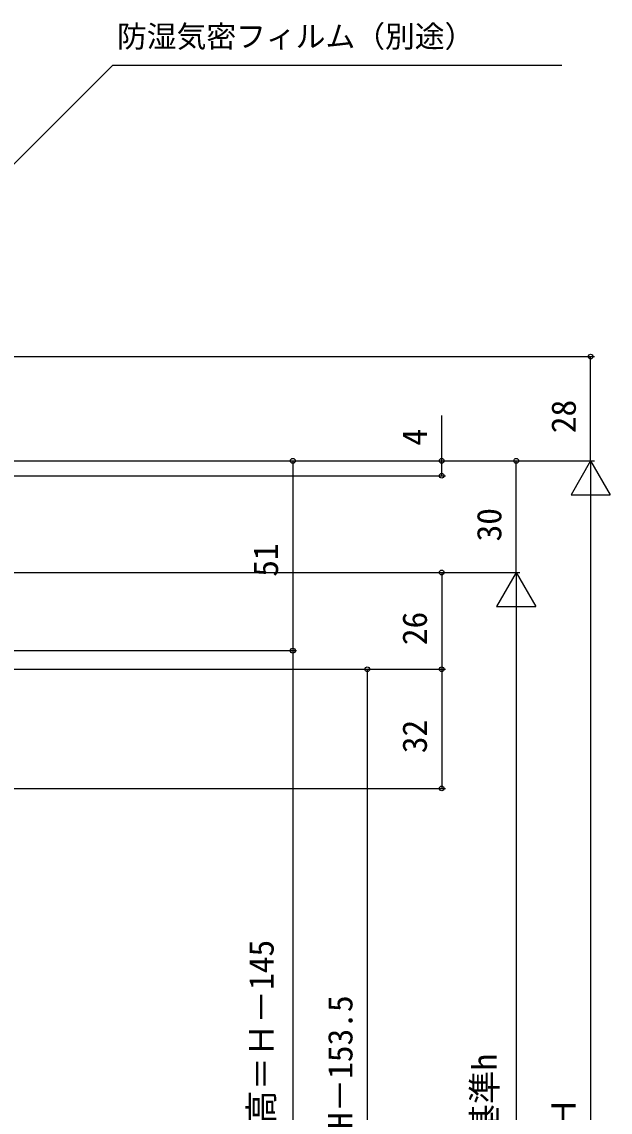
# Model space of a CAD drawing. Units: millimetres, scale not verified. Extents: x -525 to 525, y -783 to 778.
# Drawn here: x -150.2 to 7.9, y 230.3 to 523.3 of the extents above; entities that cross this region are included whole.
import ezdxf
from ezdxf.enums import TextEntityAlignment as Align

# ---------------------------------------------------------------- set-up
doc = ezdxf.new("R2010")
doc.units = ezdxf.units.MM
doc.header["$LTSCALE"] = 4
doc.layers.add('0-7_YKK_D', color=6, linetype='Continuous')
doc.styles.add('ＭＳ ゴシック', font='')
doc.styles.get('ＭＳ ゴシック').set_extended_font_data('MS Gothic')

msp = doc.modelspace()

# ---------------------------------------------------------------- linework, layer by layer
at = {"layer": '0-7_YKK_D'}
for p, q in [((-283.198, 433.3), (3.617, 433.3)), ((2.617, 405.3), (2.617, 433.3)), ((-218.698, 405.304), (-76.383, 405.304)), ((-218.698, 405.3), (-36.383, 405.3)), ((-218.198, 405.3), (3.617, 405.3)), ((-218.198, 405.3), (3.617, 405.3)), ((-218.198, 405.3), (-16.383, 405.3)), ((-77.383, 405.304), (-77.383, 354.3)), ((-17.383, 375.3), (-17.383, 405.3)), ((2.617, 405.3), (-2.633, 396.207)), ((2.617, 405.3), (7.867, 396.207)), ((2.617, 405.3), (2.617, 387.113)), ((-218.698, 401.3), (-36.383, 401.3)), ((-2.633, 396.207), (7.867, 396.207)), ((2.617, 394.8), (2.617, 65.8)), ((-233.198, 375.3), (-16.383, 375.3)), ((-233.198, 375.3), (-16.383, 375.3)), ((-233.198, 375.3), (-36.383, 375.3)), ((-37.383, 375.3), (-37.383, 349.3)), ((-17.383, 375.3), (-22.633, 366.207)), ((-17.383, 375.3), (-12.133, 366.207)), ((-17.383, 375.3), (-17.383, 357.113)), ((-22.633, 366.207), (-12.133, 366.207)), ((-17.383, 364.8), (-17.383, 105.8)), ((-230.898, 354.3), (-76.383, 354.3)), ((-230.898, 354.3), (-76.383, 354.3)), ((-77.383, 354.3), (-77.383, 149.3)), ((-233.698, 349.3), (-36.383, 349.3)), ((-233.698, 349.3), (-36.383, 349.3)), ((-206.298, 349.3), (-56.383, 349.3)), ((-57.383, 349.3), (-57.383, 152.8)), ((-37.383, 349.3), (-37.383, 317.3)), ((-264.698, 317.3), (-36.383, 317.3))]:
    msp.add_line(p, q, dxfattribs=at)
for points in [[(-164.624, 472.794), (-162.821, 474.597), (-125.776, 511.642), (-5.083, 511.642)], [(-37.383, 401.3), (-37.383, 405.3), (-37.383, 417.526)]]:
    msp.add_lwpolyline(points, dxfattribs=at)
for centre in [(2.617, 433.3), (-77.383, 405.304), (-37.383, 405.3), (-17.383, 405.3), (-37.383, 401.3), (-37.383, 375.3), (-77.383, 354.3), (-77.383, 354.3), (-57.383, 349.3), (-37.383, 349.3), (-37.383, 349.3), (-37.383, 317.3)]:
    msp.add_circle(centre, 0.637, dxfattribs=at)

# ---------------------------------------------------------------- texts
at = {"layer": '0-7_YKK_D', "style": 'ＭＳ ゴシック'}
msp.add_text('防湿気密フィルム（別途）', height=5.865, dxfattribs=at).set_placement((-124.617, 514.649), align=Align.BOTTOM_LEFT)
for s, p in [('28', (0.617, 412.729)), ('4', (-39.383, 409.39)), ('30', (-19.383, 383.652)), ('51', (-79.383, 374.152)), ('26', (-39.383, 355.78)), ('32', (-39.383, 326.755)), ('網戸出来高＝Ｈ－145', (-80.56, 191.152)), ('H－153.5', (-59.383, 225.763)), ('内法基準h', (-20.611, 205.487)), ('Ｈ', (0.617, 225.289))]:
    msp.add_text(s, height=6.598, rotation=90, dxfattribs=at).set_placement(p, align=Align.BOTTOM_LEFT)

doc.saveas('drawing.dxf')
